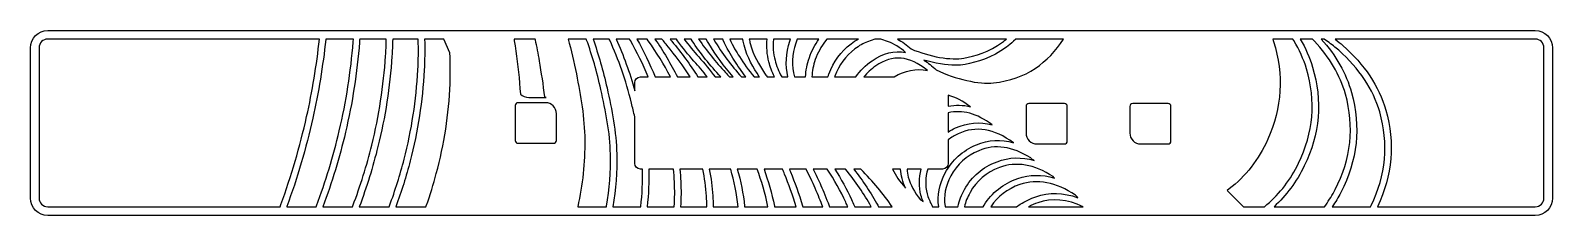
# Model space of a CAD drawing. Header units: millimetres. Extents: x 419 to 7125, y -3017 to -2204.
import ezdxf

# ---------------------------------------------------------------- set-up
doc = ezdxf.new("R2010")
doc.units = ezdxf.units.MM
for name, color, linetype in [('Shape', 7, 'CONTINUOUS'), ('Shape001', 7, 'CONTINUOUS'), ('Shape002', 7, 'CONTINUOUS'), ('Shape003', 7, 'CONTINUOUS'), ('Shape004', 7, 'CONTINUOUS'), ('Shape005', 7, 'CONTINUOUS'), ('Shape006', 7, 'CONTINUOUS'), ('Shape007', 7, 'CONTINUOUS'), ('Shape008', 7, 'CONTINUOUS'), ('Shape009', 7, 'CONTINUOUS'), ('Shape010', 7, 'CONTINUOUS'), ('Shape011', 7, 'CONTINUOUS'), ('Shape012', 7, 'CONTINUOUS'), ('Shape013', 7, 'CONTINUOUS'), ('Shape014', 7, 'CONTINUOUS'), ('Shape015', 7, 'CONTINUOUS'), ('Shape016', 7, 'CONTINUOUS'), ('Shape017', 7, 'CONTINUOUS'), ('Shape018', 7, 'CONTINUOUS'), ('Shape019', 7, 'CONTINUOUS'), ('Shape020', 7, 'CONTINUOUS'), ('Shape021', 7, 'CONTINUOUS'), ('Shape022', 7, 'CONTINUOUS'), ('Shape023', 7, 'CONTINUOUS'), ('Shape024', 7, 'CONTINUOUS'), ('Shape025', 7, 'CONTINUOUS'), ('Shape026', 7, 'CONTINUOUS'), ('Shape027', 7, 'CONTINUOUS'), ('Shape028', 7, 'CONTINUOUS'), ('Shape029', 7, 'CONTINUOUS'), ('Shape030', 7, 'CONTINUOUS'), ('Shape031', 7, 'CONTINUOUS'), ('Shape032', 7, 'CONTINUOUS'), ('Shape033', 7, 'CONTINUOUS'), ('Shape034', 7, 'CONTINUOUS'), ('Shape035', 7, 'CONTINUOUS'), ('Shape036', 7, 'CONTINUOUS'), ('Shape037', 7, 'CONTINUOUS'), ('Shape038', 7, 'CONTINUOUS'), ('Shape039', 7, 'CONTINUOUS'), ('Shape040', 7, 'CONTINUOUS'), ('Shape041', 7, 'CONTINUOUS'), ('Shape042', 7, 'CONTINUOUS'), ('Shape043', 7, 'CONTINUOUS'), ('Shape044', 7, 'CONTINUOUS'), ('Shape045', 7, 'CONTINUOUS'), ('Shape046', 7, 'CONTINUOUS'), ('Shape047', 7, 'CONTINUOUS'), ('Shape048', 7, 'CONTINUOUS'), ('Shape049', 7, 'CONTINUOUS')]:
    doc.layers.add(name, color=color, linetype=linetype)

msp = doc.modelspace()

# ---------------------------------------------------------------- linework, layer by layer
at = {"layer": 'Shape'}
msp.add_open_spline([(7048.5, -2204.46), (7048.5, -2204.46), (2289.71, -2204.46), (2289.71, -2204.46), (2289.71, -2204.46), (2289.71, -2204.46), (2289.71, -2204.46), (2289.71, -2204.46), (2199.9, -2204.46), (2199.9, -2204.46), (2199.9, -2204.46), (2199.9, -2204.46), (2199.9, -2204.46), (2199.9, -2204.46), (495.3, -2204.46), (495.3, -2204.46), (453.39, -2204.46), (419.1, -2238.75), (419.1, -2280.66), (419.1, -2280.66), (419.1, -2941.06), (419.1, -2941.06), (419.1, -2982.97), (453.39, -3017.26), (495.3, -3017.26), (495.3, -3017.26), (7048.5, -3017.26), (7048.5, -3017.26), (7090.41, -3017.26), (7124.7, -2982.97), (7124.7, -2941.06), (7124.7, -2941.06), (7124.7, -2280.66), (7124.7, -2280.66), (7124.7, -2238.75), (7090.41, -2204.46), (7048.5, -2204.46)], degree=3, knots=[0, 0, 0, 0, 25.4, 25.4, 25.4, 50.8, 50.8, 50.8, 76.2, 76.2, 76.2, 101.6, 101.6, 101.6, 127, 127, 127, 152.4, 152.4, 152.4, 177.8, 177.8, 177.8, 203.2, 203.2, 203.2, 228.6, 228.6, 228.6, 254, 254, 254, 279.4, 279.4, 279.4, 304.8, 304.8, 304.8, 304.8], dxfattribs=at)
at = {"layer": 'Shape001'}
msp.add_open_spline([(1518.56, -2978.73), (1518.56, -2978.73), (495.3, -2978.73), (495.3, -2978.73), (474.29, -2978.73), (457.2, -2961.64), (457.2, -2940.63), (457.2, -2940.63), (457.2, -2280.23), (457.2, -2280.23), (457.2, -2259.22), (474.29, -2242.13), (495.3, -2242.13), (495.3, -2242.13), (1692.11, -2242.13), (1692.11, -2242.13), (1679.75, -2357.48), (1660.84, -2472.16), (1635.87, -2583), (1606.28, -2714.75), (1568.06, -2844.53), (1522.28, -2968.74), (1522.28, -2968.74), (1518.56, -2978.73), (1518.56, -2978.73)], degree=3, knots=[0, 0, 0, 0, 25.4, 25.4, 25.4, 50.8, 50.8, 50.8, 76.2, 76.2, 76.2, 101.6, 101.6, 101.6, 127, 127, 127, 152.4, 152.4, 152.4, 177.8, 177.8, 177.8, 203.2, 203.2, 203.2, 203.2], dxfattribs=at)
at = {"layer": 'Shape002'}
msp.add_open_spline([(1677.68, -2978.73), (1677.68, -2978.73), (1548.37, -2978.73), (1548.37, -2978.73), (1548.37, -2978.73), (1548.49, -2978.4), (1548.49, -2978.4), (1594.69, -2853.04), (1633.26, -2722.08), (1663.13, -2589.14), (1688.45, -2476.73), (1707.61, -2360.44), (1720.08, -2243.48), (1720.08, -2243.48), (1720.22, -2242.13), (1720.22, -2242.13), (1720.22, -2242.13), (1841.78, -2242.13), (1841.78, -2242.13), (1841.78, -2242.13), (1840.94, -2253.88), (1840.94, -2253.88), (1830.67, -2385.73), (1810.13, -2517.35), (1779.88, -2645.1), (1753.43, -2757.25), (1719.63, -2867.98), (1679.4, -2974.2), (1679.4, -2974.2), (1677.68, -2978.73), (1677.68, -2978.73)], degree=3, knots=[0, 0, 0, 0, 25.4, 25.4, 25.4, 50.8, 50.8, 50.8, 76.2, 76.2, 76.2, 101.6, 101.6, 101.6, 127, 127, 127, 152.4, 152.4, 152.4, 177.8, 177.8, 177.8, 203.2, 203.2, 203.2, 228.6, 228.6, 228.6, 254, 254, 254, 254], dxfattribs=at)
at = {"layer": 'Shape003'}
msp.add_open_spline([(1838.17, -2978.73), (1838.17, -2978.73), (1707.51, -2978.73), (1707.51, -2978.73), (1747.29, -2872.98), (1780.8, -2762.93), (1807.07, -2651.52), (1837.65, -2522.38), (1858.43, -2389.32), (1868.81, -2256.04), (1869.05, -2253), (1869.26, -2249.92), (1869.47, -2246.83), (1869.47, -2246.83), (1869.81, -2242.13), (1869.81, -2242.13), (1869.81, -2242.13), (1986.93, -2242.13), (1986.93, -2242.13), (1986.18, -2270.72), (1985.16, -2294.01), (1983.74, -2315.37), (1975.12, -2447.72), (1954.63, -2579.7), (1922.86, -2707.65), (1900.67, -2797.57), (1872.75, -2887.26), (1839.88, -2974.21), (1839.88, -2974.21), (1838.17, -2978.73), (1838.17, -2978.73)], degree=3, knots=[0, 0, 0, 0, 25.4, 25.4, 25.4, 50.8, 50.8, 50.8, 76.2, 76.2, 76.2, 101.6, 101.6, 101.6, 127, 127, 127, 152.4, 152.4, 152.4, 177.8, 177.8, 177.8, 203.2, 203.2, 203.2, 228.6, 228.6, 228.6, 254, 254, 254, 254], dxfattribs=at)
at = {"layer": 'Shape004'}
msp.add_open_spline([(1999.52, -2978.73), (1999.52, -2978.73), (1868, -2978.73), (1868, -2978.73), (1900.36, -2892.49), (1927.96, -2803.59), (1949.98, -2714.37), (1982.14, -2584.86), (2002.89, -2451.23), (2011.63, -2317.19), (2013.08, -2295.39), (2014.11, -2271.64), (2014.87, -2242.46), (2014.87, -2242.46), (2014.88, -2242.13), (2014.88, -2242.13), (2014.88, -2242.13), (2127.57, -2242.13), (2127.57, -2242.13), (2127.57, -2242.13), (2127.57, -2242.42), (2127.57, -2242.42), (2128.7, -2291.54), (2128.15, -2335.57), (2125.9, -2377.07), (2118.9, -2509.97), (2098.48, -2642.3), (2065.18, -2770.42), (2047.78, -2837.91), (2026.25, -2906.5), (2001.17, -2974.29), (2001.17, -2974.29), (1999.52, -2978.73), (1999.52, -2978.73)], degree=3, knots=[0, 0, 0, 0, 25.4, 25.4, 25.4, 50.8, 50.8, 50.8, 76.2, 76.2, 76.2, 101.6, 101.6, 101.6, 127, 127, 127, 152.4, 152.4, 152.4, 177.8, 177.8, 177.8, 203.2, 203.2, 203.2, 228.6, 228.6, 228.6, 254, 254, 254, 279.4, 279.4, 279.4, 279.4], dxfattribs=at)
at = {"layer": 'Shape005'}
msp.add_open_spline([(2267.67, -2438.9), (2262.33, -2572.21), (2241.96, -2704.9), (2207.14, -2833.3), (2194.63, -2879.85), (2179.81, -2927.34), (2163.09, -2974.46), (2163.09, -2974.46), (2161.57, -2978.73), (2161.57, -2978.73), (2161.57, -2978.73), (2029.26, -2978.73), (2029.26, -2978.73), (2053.82, -2911.83), (2075.03, -2844.12), (2092.23, -2777.42), (2125.99, -2647.52), (2146.7, -2513.32), (2153.81, -2378.55), (2156.09, -2336.46), (2156.65, -2291.83), (2155.51, -2242.13), (2155.51, -2242.13), (2240.87, -2242.13), (2240.87, -2242.13), (2240.87, -2242.13), (2266.86, -2302.81), (2266.86, -2302.81), (2269.18, -2352.47), (2269.44, -2396.98), (2267.67, -2438.9)], degree=3, knots=[0, 0, 0, 0, 25.4, 25.4, 25.4, 50.8, 50.8, 50.8, 76.2, 76.2, 76.2, 101.6, 101.6, 101.6, 127, 127, 127, 152.4, 152.4, 152.4, 177.8, 177.8, 177.8, 203.2, 203.2, 203.2, 228.6, 228.6, 228.6, 254, 254, 254, 254], dxfattribs=at)
at = {"layer": 'Shape006'}
msp.add_open_spline([(4986.71, -2537.89), (4986.71, -2537.89), (4986.71, -2690.29), (4986.71, -2690.29), (4986.71, -2697.28), (4980.99, -2702.99), (4974.01, -2702.99), (4974.01, -2702.99), (4853.32, -2702.99), (4853.32, -2702.99), (4826.91, -2702.99), (4805.3, -2681.39), (4805.3, -2654.98), (4805.3, -2654.98), (4805.3, -2537.89), (4805.3, -2537.89), (4805.3, -2530.91), (4811.02, -2525.19), (4818, -2525.19), (4818, -2525.19), (4974.01, -2525.19), (4974.01, -2525.19), (4980.99, -2525.19), (4986.71, -2530.91), (4986.71, -2537.89)], degree=3, knots=[0, 0, 0, 0, 25.4, 25.4, 25.4, 50.8, 50.8, 50.8, 76.2, 76.2, 76.2, 101.6, 101.6, 101.6, 127, 127, 127, 152.4, 152.4, 152.4, 177.8, 177.8, 177.8, 203.2, 203.2, 203.2, 203.2], dxfattribs=at)
at = {"layer": 'Shape007'}
msp.add_open_spline([(4750.3, -2251.54), (4750.3, -2251.54), (4760.67, -2242.13), (4760.67, -2242.13), (4760.67, -2242.13), (4970.3, -2242.13), (4970.3, -2242.13), (4937.01, -2294.43), (4895.14, -2337.77), (4845.58, -2370.82), (4793.43, -2405.6), (4734.85, -2426), (4661.21, -2435.03), (4601.18, -2442.39), (4493.32, -2417.77), (4409.55, -2377.72), (4391.34, -2360.73), (4373.32, -2346.46), (4355.46, -2334.86), (4403.98, -2348.93), (4453.51, -2356.96), (4494.17, -2356.96), (4509.93, -2356.96), (4524.37, -2355.78), (4536.88, -2353.31), (4587.8, -2343.25), (4654.47, -2325.57), (4718.6, -2277.79), (4728.98, -2270.06), (4739.35, -2261.47), (4750.3, -2251.54)], degree=3, knots=[0, 0, 0, 0, 25.4, 25.4, 25.4, 50.8, 50.8, 50.8, 76.2, 76.2, 76.2, 101.6, 101.6, 101.6, 127, 127, 127, 152.4, 152.4, 152.4, 177.8, 177.8, 177.8, 203.2, 203.2, 203.2, 228.6, 228.6, 228.6, 254, 254, 254, 254], dxfattribs=at)
at = {"layer": 'Shape008'}
msp.add_open_spline([(4462.25, -2489.08), (4494.29, -2497.24), (4526.96, -2513.95), (4560.5, -2539.57), (4527.34, -2531.03), (4494.64, -2530.3), (4462.25, -2537.29), (4462.25, -2537.29), (4462.25, -2489.08), (4462.25, -2489.08)], degree=3, knots=[0, 0, 0, 0, 25.4, 25.4, 25.4, 50.8, 50.8, 50.8, 76.2, 76.2, 76.2, 76.2], dxfattribs=at)
at = {"layer": 'Shape009'}
msp.add_open_spline([(4223.96, -2408.19), (4223.96, -2408.19), (4090.15, -2408.19), (4090.15, -2408.19), (4105.08, -2390.12), (4122.47, -2374.09), (4142.72, -2360.03), (4217.47, -2308.12), (4290.44, -2314.68), (4370.59, -2380.8), (4321.01, -2369.97), (4272.36, -2379.17), (4223.96, -2408.19)], degree=3, knots=[0, 0, 0, 0, 25.4, 25.4, 25.4, 50.8, 50.8, 50.8, 76.2, 76.2, 76.2, 101.6, 101.6, 101.6, 101.6], dxfattribs=at)
at = {"layer": 'Shape010'}
msp.add_open_spline([(4462.25, -2566.25), (4524.38, -2551.18), (4588.48, -2568.68), (4656.09, -2619.36), (4601.04, -2604.05), (4546.83, -2608.55), (4494.76, -2632.77), (4483.25, -2638.12), (4472.54, -2644.16), (4462.25, -2650.56), (4462.25, -2650.56), (4462.25, -2566.25), (4462.25, -2566.25)], degree=3, knots=[0, 0, 0, 0, 25.4, 25.4, 25.4, 50.8, 50.8, 50.8, 76.2, 76.2, 76.2, 101.6, 101.6, 101.6, 101.6], dxfattribs=at)
at = {"layer": 'Shape011'}
msp.add_open_spline([(4718.5, -2242.13), (4712.83, -2246.9), (4707.29, -2251.39), (4701.91, -2255.39), (4642.29, -2299.81), (4579.5, -2316.41), (4531.47, -2325.9), (4477.31, -2336.59), (4377.91, -2319.23), (4299.52, -2285.49), (4279.39, -2267.41), (4259.14, -2252.96), (4239.03, -2242.13), (4239.03, -2242.13), (4718.5, -2242.13), (4718.5, -2242.13)], degree=3, knots=[0, 0, 0, 0, 25.4, 25.4, 25.4, 50.8, 50.8, 50.8, 76.2, 76.2, 76.2, 101.6, 101.6, 101.6, 127, 127, 127, 127], dxfattribs=at)
at = {"layer": 'Shape012'}
msp.add_open_spline([(4139.47, -2242.13), (4139.47, -2242.13), (4164.76, -2242.13), (4164.76, -2242.13), (4164.76, -2242.13), (4198.6, -2254.1), (4198.6, -2254.1), (4223.44, -2262.89), (4248.35, -2278.24), (4274.49, -2300.74), (4224.66, -2291.12), (4175.68, -2303.13), (4126.77, -2337.09), (4097.92, -2357.12), (4074.2, -2380.7), (4055.01, -2408.19), (4055.01, -2408.19), (3962.02, -2408.19), (3962.02, -2408.19), (3962.34, -2407.32), (3962.57, -2406.46), (3962.89, -2405.6), (3981.36, -2356.25), (4010.24, -2316.93), (4051.2, -2285.38), (4069.62, -2271.19), (4088.2, -2260.65), (4106.42, -2254.07), (4106.42, -2254.07), (4139.47, -2242.13), (4139.47, -2242.13)], degree=3, knots=[0, 0, 0, 0, 25.4, 25.4, 25.4, 50.8, 50.8, 50.8, 76.2, 76.2, 76.2, 101.6, 101.6, 101.6, 127, 127, 127, 152.4, 152.4, 152.4, 177.8, 177.8, 177.8, 203.2, 203.2, 203.2, 228.6, 228.6, 228.6, 254, 254, 254, 254], dxfattribs=at)
at = {"layer": 'Shape013'}
msp.add_open_spline([(3927.95, -2242.13), (3927.95, -2242.13), (4066.47, -2242.13), (4066.47, -2242.13), (4055.53, -2248.14), (4044.72, -2255.11), (4034.15, -2263.25), (3988.95, -2298.06), (3957.08, -2341.42), (3936.73, -2395.81), (3935.18, -2399.94), (3933.93, -2404.06), (3932.58, -2408.19), (3932.58, -2408.19), (3861.74, -2408.19), (3861.74, -2408.19), (3863.02, -2383.21), (3868.07, -2357.93), (3876.88, -2332.53), (3887.63, -2301.53), (3902.3, -2274.54), (3921.71, -2250.01), (3921.71, -2250.01), (3927.95, -2242.13), (3927.95, -2242.13)], degree=3, knots=[0, 0, 0, 0, 25.4, 25.4, 25.4, 50.8, 50.8, 50.8, 76.2, 76.2, 76.2, 101.6, 101.6, 101.6, 127, 127, 127, 152.4, 152.4, 152.4, 177.8, 177.8, 177.8, 203.2, 203.2, 203.2, 203.2], dxfattribs=at)
at = {"layer": 'Shape014'}
msp.add_open_spline([(3790.52, -2259.45), (3791.44, -2256.56), (3792.51, -2253.79), (3793.58, -2251.02), (3793.58, -2251.02), (3796.87, -2242.13), (3796.87, -2242.13), (3796.87, -2242.13), (3892.94, -2242.13), (3892.94, -2242.13), (3875.02, -2266.64), (3860.94, -2293.23), (3850.48, -2323.37), (3840.63, -2351.8), (3835.09, -2380.13), (3833.79, -2408.19), (3833.79, -2408.19), (3784.72, -2408.19), (3784.72, -2408.19), (3772.42, -2360.06), (3774.37, -2310.02), (3790.52, -2259.45)], degree=3, knots=[0, 0, 0, 0, 25.4, 25.4, 25.4, 50.8, 50.8, 50.8, 76.2, 76.2, 76.2, 101.6, 101.6, 101.6, 127, 127, 127, 152.4, 152.4, 152.4, 177.8, 177.8, 177.8, 177.8], dxfattribs=at)
at = {"layer": 'Shape015'}
msp.add_open_spline([(3692.13, -2243.29), (3692.13, -2243.29), (3692.24, -2242.13), (3692.24, -2242.13), (3692.24, -2242.13), (3767.08, -2242.13), (3767.08, -2242.13), (3765.97, -2245.03), (3764.87, -2247.93), (3763.91, -2250.95), (3746.9, -2304.2), (3744.4, -2357.04), (3756.14, -2408.19), (3756.14, -2408.19), (3728.9, -2408.19), (3728.9, -2408.19), (3714.83, -2382.46), (3705.34, -2359.04), (3699.24, -2335.22), (3691.64, -2305.55), (3689.25, -2274.62), (3692.13, -2243.29)], degree=3, knots=[0, 0, 0, 0, 25.4, 25.4, 25.4, 50.8, 50.8, 50.8, 76.2, 76.2, 76.2, 101.6, 101.6, 101.6, 127, 127, 127, 152.4, 152.4, 152.4, 177.8, 177.8, 177.8, 177.8], dxfattribs=at)
at = {"layer": 'Shape016'}
msp.add_open_spline([(3664.21, -2242.13), (3661.23, -2276.18), (3663.89, -2309.82), (3672.18, -2342.15), (3677.79, -2364.06), (3685.86, -2385.47), (3697.27, -2408.19), (3697.27, -2408.19), (3664.65, -2408.19), (3664.65, -2408.19), (3660.85, -2402.77), (3656.97, -2397.36), (3653.36, -2391.93), (3629.05, -2355.41), (3602.49, -2311.39), (3589.85, -2261.95), (3588.33, -2256), (3586.99, -2249.62), (3585.67, -2242.13), (3585.67, -2242.13), (3664.21, -2242.13), (3664.21, -2242.13)], degree=3, knots=[0, 0, 0, 0, 25.4, 25.4, 25.4, 50.8, 50.8, 50.8, 76.2, 76.2, 76.2, 101.6, 101.6, 101.6, 127, 127, 127, 152.4, 152.4, 152.4, 177.8, 177.8, 177.8, 177.8], dxfattribs=at)
at = {"layer": 'Shape017'}
msp.add_open_spline([(3557.32, -2242.13), (3557.32, -2242.13), (3557.67, -2244.24), (3557.67, -2244.24), (3559.22, -2253.44), (3560.89, -2261.49), (3562.78, -2268.87), (3576.45, -2322.37), (3604.48, -2368.92), (3630.1, -2407.41), (3630.27, -2407.67), (3630.46, -2407.93), (3630.64, -2408.19), (3630.64, -2408.19), (3606.77, -2408.19), (3606.77, -2408.19), (3583, -2378.96), (3561.38, -2349.28), (3542.3, -2319.22), (3529.43, -2298.95), (3513.2, -2272.11), (3499.73, -2242.13), (3499.73, -2242.13), (3557.32, -2242.13), (3557.32, -2242.13)], degree=3, knots=[0, 0, 0, 0, 25.4, 25.4, 25.4, 50.8, 50.8, 50.8, 76.2, 76.2, 76.2, 101.6, 101.6, 101.6, 127, 127, 127, 152.4, 152.4, 152.4, 177.8, 177.8, 177.8, 203.2, 203.2, 203.2, 203.2], dxfattribs=at)
at = {"layer": 'Shape018'}
msp.add_open_spline([(3469.21, -2242.13), (3469.21, -2242.13), (3471.36, -2247.14), (3471.36, -2247.14), (3486.05, -2281.34), (3504.38, -2311.63), (3518.7, -2334.2), (3534.53, -2359.14), (3552.09, -2383.81), (3571.05, -2408.19), (3571.05, -2408.19), (3551.88, -2408.19), (3551.88, -2408.19), (3505.33, -2356.9), (3465.55, -2303.71), (3431.21, -2246.93), (3430.26, -2245.36), (3429.32, -2243.74), (3428.38, -2242.13), (3428.38, -2242.13), (3469.21, -2242.13), (3469.21, -2242.13)], degree=3, knots=[0, 0, 0, 0, 25.4, 25.4, 25.4, 50.8, 50.8, 50.8, 76.2, 76.2, 76.2, 101.6, 101.6, 101.6, 127, 127, 127, 152.4, 152.4, 152.4, 177.8, 177.8, 177.8, 177.8], dxfattribs=at)
at = {"layer": 'Shape019'}
msp.add_open_spline([(3395.97, -2242.13), (3395.97, -2242.13), (3402.12, -2252.6), (3402.12, -2252.6), (3403.85, -2255.56), (3405.57, -2258.52), (3407.31, -2261.39), (3438.41, -2312.83), (3473.95, -2361.34), (3514.64, -2408.19), (3514.64, -2408.19), (3499.33, -2408.19), (3499.33, -2408.19), (3493.44, -2401.85), (3487.56, -2395.51), (3481.52, -2389.21), (3437.03, -2342.66), (3398.18, -2294.44), (3362.85, -2242.13), (3362.85, -2242.13), (3395.97, -2242.13), (3395.97, -2242.13)], degree=3, knots=[0, 0, 0, 0, 25.4, 25.4, 25.4, 50.8, 50.8, 50.8, 76.2, 76.2, 76.2, 101.6, 101.6, 101.6, 127, 127, 127, 152.4, 152.4, 152.4, 177.8, 177.8, 177.8, 177.8], dxfattribs=at)
at = {"layer": 'Shape020'}
msp.add_open_spline([(3329.22, -2242.13), (3329.22, -2242.13), (3333.86, -2249.14), (3333.86, -2249.14), (3371.53, -2306.01), (3413.12, -2358.03), (3461.01, -2408.19), (3461.01, -2408.19), (3436.14, -2408.19), (3436.14, -2408.19), (3413.26, -2378.43), (3389.01, -2349.16), (3363.16, -2320.36), (3340.61, -2295.16), (3319.68, -2269.44), (3299.32, -2242.13), (3299.32, -2242.13), (3329.22, -2242.13), (3329.22, -2242.13)], degree=3, knots=[0, 0, 0, 0, 25.4, 25.4, 25.4, 50.8, 50.8, 50.8, 76.2, 76.2, 76.2, 101.6, 101.6, 101.6, 127, 127, 127, 152.4, 152.4, 152.4, 152.4], dxfattribs=at)
at = {"layer": 'Shape021'}
msp.add_open_spline([(3264.54, -2242.13), (3264.54, -2242.13), (3270.02, -2249.62), (3270.02, -2249.62), (3293, -2281.06), (3316.65, -2310.29), (3342.35, -2339.01), (3362.78, -2361.77), (3382.18, -2384.83), (3400.71, -2408.19), (3400.71, -2408.19), (3359.1, -2408.19), (3359.1, -2408.19), (3325.12, -2354.15), (3287.1, -2302.07), (3244.77, -2251.53), (3242.13, -2248.37), (3239.65, -2245.26), (3237.15, -2242.13), (3237.15, -2242.13), (3264.54, -2242.13), (3264.54, -2242.13)], degree=3, knots=[0, 0, 0, 0, 25.4, 25.4, 25.4, 50.8, 50.8, 50.8, 76.2, 76.2, 76.2, 101.6, 101.6, 101.6, 127, 127, 127, 152.4, 152.4, 152.4, 177.8, 177.8, 177.8, 177.8], dxfattribs=at)
at = {"layer": 'Shape022'}
msp.add_open_spline([(3201.22, -2242.13), (3201.22, -2242.13), (3207.54, -2250.05), (3207.54, -2250.05), (3212.67, -2256.48), (3217.89, -2262.93), (3223.34, -2269.45), (3260.95, -2314.35), (3295.02, -2360.51), (3325.88, -2408.19), (3325.88, -2408.19), (3269.57, -2408.19), (3269.57, -2408.19), (3240.27, -2350.7), (3207.33, -2295.46), (3169.99, -2242.13), (3169.99, -2242.13), (3201.22, -2242.13), (3201.22, -2242.13)], degree=3, knots=[0, 0, 0, 0, 25.4, 25.4, 25.4, 50.8, 50.8, 50.8, 76.2, 76.2, 76.2, 101.6, 101.6, 101.6, 127, 127, 127, 152.4, 152.4, 152.4, 152.4], dxfattribs=at)
at = {"layer": 'Shape023'}
msp.add_open_spline([(3135.82, -2242.13), (3135.82, -2242.13), (3141.06, -2249.49), (3141.06, -2249.49), (3177.38, -2300.54), (3209.7, -2353.27), (3238.41, -2408.19), (3238.41, -2408.19), (3170.99, -2408.19), (3170.99, -2408.19), (3147.55, -2350.59), (3120.93, -2295.48), (3090.68, -2242.13), (3090.68, -2242.13), (3135.82, -2242.13), (3135.82, -2242.13)], degree=3, knots=[0, 0, 0, 0, 25.4, 25.4, 25.4, 50.8, 50.8, 50.8, 76.2, 76.2, 76.2, 101.6, 101.6, 101.6, 127, 127, 127, 127], dxfattribs=at)
at = {"layer": 'Shape024'}
msp.add_open_spline([(3058.61, -2242.13), (3058.61, -2242.13), (3062.25, -2248.46), (3062.25, -2248.46), (3091.78, -2299.82), (3117.87, -2352.81), (3140.89, -2408.19), (3140.89, -2408.19), (3106.95, -2408.19), (3106.95, -2408.19), (3092.92, -2408.19), (3081.55, -2419.56), (3081.55, -2433.59), (3081.55, -2433.59), (3081.55, -2469.75), (3081.55, -2469.75), (3058.82, -2388.18), (3031.82, -2313.24), (2999.46, -2242.13), (2999.46, -2242.13), (3058.61, -2242.13), (3058.61, -2242.13)], degree=3, knots=[0, 0, 0, 0, 25.4, 25.4, 25.4, 50.8, 50.8, 50.8, 76.2, 76.2, 76.2, 101.6, 101.6, 101.6, 127, 127, 127, 152.4, 152.4, 152.4, 177.8, 177.8, 177.8, 177.8], dxfattribs=at)
at = {"layer": 'Shape025'}
msp.add_open_spline([(2549.67, -2242.13), (2549.67, -2242.13), (2643.24, -2242.13), (2643.24, -2242.13), (2643.24, -2242.13), (2643.81, -2244.79), (2643.81, -2244.79), (2650.41, -2275.64), (2656.44, -2307.14), (2661.74, -2338.41), (2670.26, -2388.68), (2678.94, -2442.63), (2684.75, -2496.51), (2684.75, -2496.51), (2685.9, -2497.75), (2685.9, -2497.75), (2685.9, -2497.75), (2691.79, -2498.23), (2691.79, -2498.23), (2691.79, -2498.23), (2614.71, -2498.23), (2614.71, -2498.23), (2601.01, -2498.23), (2587.88, -2492.97), (2577.89, -2483.66), (2577.89, -2483.66), (2575.59, -2459.36), (2575.59, -2459.36), (2571.23, -2395.6), (2562.72, -2331.68), (2554.18, -2272.1), (2552.73, -2262.01), (2551.21, -2252.04), (2549.67, -2242.13)], degree=3, knots=[0, 0, 0, 0, 25.4, 25.4, 25.4, 50.8, 50.8, 50.8, 76.2, 76.2, 76.2, 101.6, 101.6, 101.6, 127, 127, 127, 152.4, 152.4, 152.4, 177.8, 177.8, 177.8, 203.2, 203.2, 203.2, 228.6, 228.6, 228.6, 254, 254, 254, 279.4, 279.4, 279.4, 279.4], dxfattribs=at)
at = {"layer": 'Shape026'}
msp.add_open_spline([(2736.12, -2687.06), (2736.12, -2694.04), (2730.4, -2699.76), (2723.42, -2699.76), (2723.42, -2699.76), (2567.41, -2699.76), (2567.41, -2699.76), (2560.43, -2699.76), (2554.71, -2694.04), (2554.71, -2687.06), (2554.71, -2687.06), (2554.71, -2534.66), (2554.71, -2534.66), (2554.71, -2527.67), (2560.43, -2521.96), (2567.41, -2521.96), (2567.41, -2521.96), (2688.1, -2521.96), (2688.1, -2521.96), (2714.51, -2521.96), (2736.12, -2543.56), (2736.12, -2569.97), (2736.12, -2569.97), (2736.12, -2687.06), (2736.12, -2687.06)], degree=3, knots=[0, 0, 0, 0, 25.4, 25.4, 25.4, 50.8, 50.8, 50.8, 76.2, 76.2, 76.2, 101.6, 101.6, 101.6, 127, 127, 127, 152.4, 152.4, 152.4, 177.8, 177.8, 177.8, 203.2, 203.2, 203.2, 203.2], dxfattribs=at)
at = {"layer": 'Shape027'}
msp.add_open_spline([(2957.07, -2976.55), (2957.07, -2976.55), (2956.69, -2978.73), (2956.69, -2978.73), (2956.69, -2978.73), (2830.32, -2978.73), (2830.32, -2978.73), (2851.54, -2882.25), (2861.91, -2783.86), (2861.06, -2686.24), (2860.5, -2588.03), (2843.35, -2492.61), (2824.29, -2395.38), (2824.29, -2395.38), (2824.29, -2395.38), (2824.29, -2395.38), (2813.96, -2342.74), (2801.76, -2291.23), (2788.03, -2242.13), (2788.03, -2242.13), (2867.77, -2242.13), (2867.77, -2242.13), (2867.77, -2242.13), (2869.36, -2246.47), (2869.36, -2246.47), (2894.08, -2314.38), (2914.55, -2385.24), (2931.92, -2463.09), (2953.26, -2558.72), (2972.55, -2652.49), (2974.24, -2748.33), (2975.82, -2824.33), (2970.04, -2901.11), (2957.07, -2976.55)], degree=3, knots=[0, 0, 0, 0, 25.4, 25.4, 25.4, 50.8, 50.8, 50.8, 76.2, 76.2, 76.2, 101.6, 101.6, 101.6, 127, 127, 127, 152.4, 152.4, 152.4, 177.8, 177.8, 177.8, 203.2, 203.2, 203.2, 228.6, 228.6, 228.6, 254, 254, 254, 279.4, 279.4, 279.4, 279.4], dxfattribs=at)
at = {"layer": 'Shape028'}
msp.add_open_spline([(3108.06, -2977.21), (3108.06, -2977.21), (3107.88, -2978.73), (3107.88, -2978.73), (3107.88, -2978.73), (2985.02, -2978.73), (2985.02, -2978.73), (2997.98, -2902.38), (3003.77, -2824.69), (3002.17, -2747.8), (3000.44, -2649.4), (2980.85, -2554.1), (2959.2, -2457), (2942, -2379.93), (2921.78, -2309.61), (2897.48, -2242.13), (2897.48, -2242.13), (2968.78, -2242.13), (2968.78, -2242.13), (2968.78, -2242.13), (2971.23, -2247.45), (2971.23, -2247.45), (3010.3, -2332.21), (3041.6, -2422.47), (3066.92, -2523.37), (3071.96, -2543.49), (3076.86, -2563.52), (3081.55, -2583.52), (3081.55, -2583.52), (3081.55, -2788.13), (3081.55, -2788.13), (3081.55, -2802.16), (3092.92, -2813.53), (3106.95, -2813.53), (3106.95, -2813.53), (3115.35, -2813.53), (3115.35, -2813.53), (3116.87, -2867.75), (3114.48, -2922.78), (3108.06, -2977.21)], degree=3, knots=[0, 0, 0, 0, 25.4, 25.4, 25.4, 50.8, 50.8, 50.8, 76.2, 76.2, 76.2, 101.6, 101.6, 101.6, 127, 127, 127, 152.4, 152.4, 152.4, 177.8, 177.8, 177.8, 203.2, 203.2, 203.2, 228.6, 228.6, 228.6, 254, 254, 254, 279.4, 279.4, 279.4, 304.8, 304.8, 304.8, 330.2, 330.2, 330.2, 330.2], dxfattribs=at)
at = {"layer": 'Shape029'}
msp.add_open_spline([(3255.56, -2977.98), (3255.56, -2977.98), (3255.52, -2978.73), (3255.52, -2978.73), (3255.52, -2978.73), (3135.99, -2978.73), (3135.99, -2978.73), (3142.38, -2923.8), (3144.78, -2868.28), (3143.29, -2813.53), (3143.29, -2813.53), (3251.6, -2813.53), (3251.6, -2813.53), (3253.77, -2832.16), (3255.5, -2850.86), (3256.27, -2869.75), (3257.86, -2905.4), (3257.62, -2941.82), (3255.56, -2977.98)], degree=3, knots=[0, 0, 0, 0, 25.4, 25.4, 25.4, 50.8, 50.8, 50.8, 76.2, 76.2, 76.2, 101.6, 101.6, 101.6, 127, 127, 127, 152.4, 152.4, 152.4, 152.4], dxfattribs=at)
at = {"layer": 'Shape030'}
msp.add_open_spline([(3283.5, -2978.73), (3285.57, -2941.95), (3285.81, -2904.88), (3284.19, -2868.5), (3283.43, -2850), (3281.77, -2831.72), (3279.72, -2813.53), (3279.72, -2813.53), (3381.08, -2813.53), (3381.08, -2813.53), (3389.18, -2852.66), (3395.09, -2892.19), (3397.22, -2932.64), (3398.02, -2946.91), (3398.49, -2962), (3398.66, -2978.73), (3398.66, -2978.73), (3283.5, -2978.73), (3283.5, -2978.73)], degree=3, knots=[0, 0, 0, 0, 25.4, 25.4, 25.4, 50.8, 50.8, 50.8, 76.2, 76.2, 76.2, 101.6, 101.6, 101.6, 127, 127, 127, 152.4, 152.4, 152.4, 152.4], dxfattribs=at)
at = {"layer": 'Shape031'}
msp.add_open_spline([(3426.6, -2978.73), (3426.6, -2978.73), (3426.6, -2978.58), (3426.6, -2978.58), (3426.43, -2961.41), (3425.95, -2945.87), (3425.12, -2931.13), (3423.01, -2891.05), (3417.39, -2852.04), (3409.65, -2813.53), (3409.65, -2813.53), (3504.12, -2813.53), (3504.12, -2813.53), (3519.4, -2866.97), (3531.82, -2922.19), (3536.86, -2978.73), (3536.86, -2978.73), (3426.6, -2978.73), (3426.6, -2978.73)], degree=3, knots=[0, 0, 0, 0, 25.4, 25.4, 25.4, 50.8, 50.8, 50.8, 76.2, 76.2, 76.2, 101.6, 101.6, 101.6, 127, 127, 127, 152.4, 152.4, 152.4, 152.4], dxfattribs=at)
at = {"layer": 'Shape032'}
msp.add_open_spline([(3564.94, -2978.73), (3564.94, -2978.73), (3564.84, -2977.6), (3564.84, -2977.6), (3559.92, -2921.16), (3547.94, -2866.43), (3533.12, -2813.53), (3533.12, -2813.53), (3621.13, -2813.53), (3621.13, -2813.53), (3639.15, -2864.54), (3657.03, -2920.75), (3668.29, -2978.73), (3668.29, -2978.73), (3564.94, -2978.73), (3564.94, -2978.73)], degree=3, knots=[0, 0, 0, 0, 25.4, 25.4, 25.4, 50.8, 50.8, 50.8, 76.2, 76.2, 76.2, 101.6, 101.6, 101.6, 127, 127, 127, 127], dxfattribs=at)
at = {"layer": 'Shape033'}
msp.add_open_spline([(3696.77, -2978.73), (3696.77, -2978.73), (3696.32, -2976.33), (3696.32, -2976.33), (3685.44, -2919.14), (3668.32, -2863.91), (3650.76, -2813.53), (3650.76, -2813.53), (3732.38, -2813.53), (3732.38, -2813.53), (3735.41, -2820.73), (3738.44, -2827.92), (3741.34, -2835.18), (3759.22, -2879.94), (3777.7, -2928.27), (3792.44, -2978.73), (3792.44, -2978.73), (3696.77, -2978.73), (3696.77, -2978.73)], degree=3, knots=[0, 0, 0, 0, 25.4, 25.4, 25.4, 50.8, 50.8, 50.8, 76.2, 76.2, 76.2, 101.6, 101.6, 101.6, 127, 127, 127, 152.4, 152.4, 152.4, 152.4], dxfattribs=at)
at = {"layer": 'Shape034'}
msp.add_open_spline([(3821.59, -2978.73), (3821.59, -2978.73), (3820.57, -2975.19), (3820.57, -2975.19), (3805.3, -2922.02), (3785.94, -2871.5), (3767.3, -2824.82), (3765.78, -2821.04), (3764.17, -2817.3), (3762.62, -2813.53), (3762.62, -2813.53), (3835.84, -2813.53), (3835.84, -2813.53), (3850.54, -2841.15), (3864, -2869.08), (3876.18, -2897.3), (3889.87, -2929.02), (3900.23, -2954.37), (3909.49, -2978.73), (3909.49, -2978.73), (3821.59, -2978.73), (3821.59, -2978.73)], degree=3, knots=[0, 0, 0, 0, 25.4, 25.4, 25.4, 50.8, 50.8, 50.8, 76.2, 76.2, 76.2, 101.6, 101.6, 101.6, 127, 127, 127, 152.4, 152.4, 152.4, 177.8, 177.8, 177.8, 177.8], dxfattribs=at)
at = {"layer": 'Shape035'}
msp.add_open_spline([(3939.36, -2978.73), (3939.36, -2978.73), (3937.67, -2974.24), (3937.67, -2974.24), (3925.06, -2940.62), (3911.89, -2909.55), (3901.83, -2886.23), (3891.27, -2861.77), (3879.69, -2837.55), (3867.29, -2813.53), (3867.29, -2813.53), (3929.29, -2813.53), (3929.29, -2813.53), (3960.78, -2861.19), (3988.12, -2909.68), (4010.99, -2958.88), (4014.1, -2965.6), (4017.07, -2972.16), (4020.03, -2978.73), (4020.03, -2978.73), (3939.36, -2978.73), (3939.36, -2978.73)], degree=3, knots=[0, 0, 0, 0, 25.4, 25.4, 25.4, 50.8, 50.8, 50.8, 76.2, 76.2, 76.2, 101.6, 101.6, 101.6, 127, 127, 127, 152.4, 152.4, 152.4, 177.8, 177.8, 177.8, 177.8], dxfattribs=at)
at = {"layer": 'Shape036'}
msp.add_open_spline([(4050.71, -2978.73), (4050.71, -2978.73), (4048.34, -2973.49), (4048.34, -2973.49), (4044.42, -2964.78), (4040.48, -2956.05), (4036.33, -2947.12), (4015.34, -2901.96), (3990.73, -2857.39), (3962.68, -2813.53), (3962.68, -2813.53), (4010.39, -2813.53), (4010.39, -2813.53), (4054.26, -2867.69), (4091.99, -2922.85), (4123.28, -2978.73), (4123.28, -2978.73), (4050.71, -2978.73), (4050.71, -2978.73)], degree=3, knots=[0, 0, 0, 0, 25.4, 25.4, 25.4, 50.8, 50.8, 50.8, 76.2, 76.2, 76.2, 101.6, 101.6, 101.6, 127, 127, 127, 152.4, 152.4, 152.4, 152.4], dxfattribs=at)
at = {"layer": 'Shape037'}
msp.add_open_spline([(4155.28, -2978.73), (4155.28, -2978.73), (4151.9, -2972.59), (4151.9, -2972.59), (4122.37, -2918.81), (4087.05, -2865.71), (4046.19, -2813.53), (4046.19, -2813.53), (4077.2, -2813.53), (4077.2, -2813.53), (4130.44, -2867.82), (4176.83, -2923.03), (4215.94, -2978.73), (4215.94, -2978.73), (4155.28, -2978.73), (4155.28, -2978.73)], degree=3, knots=[0, 0, 0, 0, 25.4, 25.4, 25.4, 50.8, 50.8, 50.8, 76.2, 76.2, 76.2, 101.6, 101.6, 101.6, 127, 127, 127, 127], dxfattribs=at)
at = {"layer": 'Shape038'}
msp.add_open_spline([(4274.06, -2896.76), (4248.57, -2868.28), (4230.1, -2841.09), (4217.45, -2813.53), (4217.45, -2813.53), (4252.62, -2813.53), (4252.62, -2813.53), (4253.62, -2827.56), (4255.92, -2841.53), (4259.53, -2855.41), (4263.21, -2869.55), (4268.22, -2883.4), (4274.5, -2897.1), (4274.5, -2897.1), (4274.06, -2896.76), (4274.06, -2896.76)], degree=3, knots=[0, 0, 0, 0, 25.4, 25.4, 25.4, 50.8, 50.8, 50.8, 76.2, 76.2, 76.2, 101.6, 101.6, 101.6, 127, 127, 127, 127], dxfattribs=at)
at = {"layer": 'Shape039'}
msp.add_open_spline([(4339.66, -2947.89), (4312.79, -2914.79), (4295.39, -2882.21), (4286.57, -2848.36), (4283.57, -2836.84), (4281.69, -2825.21), (4280.76, -2813.53), (4280.76, -2813.53), (4342.84, -2813.53), (4342.84, -2813.53), (4332.68, -2852.22), (4332.49, -2890.77), (4342.39, -2928.69), (4344.75, -2937.77), (4347.74, -2946.83), (4351.26, -2955.82), (4347.39, -2953.18), (4343.58, -2950.53), (4339.66, -2947.89)], degree=3, knots=[0, 0, 0, 0, 25.4, 25.4, 25.4, 50.8, 50.8, 50.8, 76.2, 76.2, 76.2, 101.6, 101.6, 101.6, 127, 127, 127, 152.4, 152.4, 152.4, 152.4], dxfattribs=at)
at = {"layer": 'Shape040'}
msp.add_open_spline([(4393.34, -2978.73), (4393.34, -2978.73), (4389.99, -2972.61), (4389.99, -2972.61), (4380.76, -2955.71), (4373.84, -2938.57), (4369.42, -2921.64), (4360.18, -2886.24), (4361.17, -2850.02), (4372.01, -2813.53), (4372.01, -2813.53), (4436.85, -2813.53), (4436.85, -2813.53), (4450.88, -2813.53), (4462.25, -2802.16), (4462.25, -2788.13), (4462.25, -2788.13), (4462.25, -2684.23), (4462.25, -2684.23), (4475.75, -2674.4), (4490.39, -2665.61), (4506.54, -2658.1), (4584.03, -2622.05), (4664.26, -2635.17), (4750.13, -2698.07), (4694.13, -2681.69), (4639.1, -2684.54), (4586.31, -2706.76), (4524.72, -2732.7), (4479.87, -2773.16), (4449.2, -2830.49), (4422.73, -2879.9), (4413.11, -2929.77), (4420.44, -2978.73), (4420.44, -2978.73), (4393.34, -2978.73), (4393.34, -2978.73)], degree=3, knots=[0, 0, 0, 0, 25.4, 25.4, 25.4, 50.8, 50.8, 50.8, 76.2, 76.2, 76.2, 101.6, 101.6, 101.6, 127, 127, 127, 152.4, 152.4, 152.4, 177.8, 177.8, 177.8, 203.2, 203.2, 203.2, 228.6, 228.6, 228.6, 254, 254, 254, 279.4, 279.4, 279.4, 304.8, 304.8, 304.8, 304.8], dxfattribs=at)
at = {"layer": 'Shape041'}
msp.add_open_spline([(4505.06, -2978.73), (4505.06, -2978.73), (4448.65, -2978.73), (4448.65, -2978.73), (4448.65, -2978.73), (4448.32, -2976.69), (4448.32, -2976.69), (4441.33, -2933.09), (4449.9, -2888.34), (4473.82, -2843.67), (4473.82, -2843.67), (4473.83, -2843.67), (4473.83, -2843.67), (4501.36, -2792.23), (4541.7, -2755.87), (4597.15, -2732.52), (4668.61, -2702.44), (4745.47, -2713.23), (4825.63, -2764.55), (4825.63, -2764.55), (4828.21, -2767.18), (4828.21, -2767.18), (4828.21, -2767.18), (4830.66, -2769.15), (4830.66, -2769.15), (4834.23, -2771.36), (4837.91, -2773.53), (4841.56, -2775.7), (4785.41, -2759), (4730.37, -2760.67), (4677.6, -2780.79), (4613.25, -2805.3), (4566.26, -2845.27), (4533.94, -2902.93), (4520.43, -2926.93), (4510.9, -2951.53), (4505.64, -2976.03), (4505.64, -2976.03), (4505.06, -2978.73), (4505.06, -2978.73)], degree=3, knots=[0, 0, 0, 0, 25.4, 25.4, 25.4, 50.8, 50.8, 50.8, 76.2, 76.2, 76.2, 101.6, 101.6, 101.6, 127, 127, 127, 152.4, 152.4, 152.4, 177.8, 177.8, 177.8, 203.2, 203.2, 203.2, 228.6, 228.6, 228.6, 254, 254, 254, 279.4, 279.4, 279.4, 304.8, 304.8, 304.8, 330.2, 330.2, 330.2, 330.2], dxfattribs=at)
at = {"layer": 'Shape042'}
msp.add_open_spline([(4616.66, -2978.73), (4616.66, -2978.73), (4533.75, -2978.73), (4533.75, -2978.73), (4538.54, -2958.04), (4546.73, -2937.17), (4558.31, -2916.62), (4587.31, -2864.87), (4629.58, -2828.98), (4687.55, -2806.89), (4761.55, -2778.71), (4841.38, -2792.1), (4924.8, -2846.68), (4926.82, -2848.72), (4928.85, -2850.84), (4930.87, -2852.92), (4875.05, -2836.34), (4820.79, -2836.9), (4768.73, -2854.83), (4704.25, -2877.03), (4654.44, -2916.49), (4620.68, -2972.11), (4620.68, -2972.11), (4616.66, -2978.73), (4616.66, -2978.73)], degree=3, knots=[0, 0, 0, 0, 25.4, 25.4, 25.4, 50.8, 50.8, 50.8, 76.2, 76.2, 76.2, 101.6, 101.6, 101.6, 127, 127, 127, 152.4, 152.4, 152.4, 177.8, 177.8, 177.8, 203.2, 203.2, 203.2, 203.2], dxfattribs=at)
at = {"layer": 'Shape043'}
msp.add_open_spline([(4763.4, -2978.73), (4763.4, -2978.73), (4649.85, -2978.73), (4649.85, -2978.73), (4680, -2933.04), (4722.91, -2900.15), (4777.83, -2881.24), (4854.29, -2854.92), (4937, -2870.89), (5023.67, -2928.69), (5027.01, -2932.02), (5030.37, -2935.59), (5033.72, -2939.04), (4969.01, -2916.3), (4906.86, -2914.75), (4848.26, -2934.63), (4823.54, -2943.01), (4800.4, -2954.27), (4779.48, -2968.11), (4779.48, -2968.11), (4763.4, -2978.73), (4763.4, -2978.73)], degree=3, knots=[0, 0, 0, 0, 25.4, 25.4, 25.4, 50.8, 50.8, 50.8, 76.2, 76.2, 76.2, 101.6, 101.6, 101.6, 127, 127, 127, 152.4, 152.4, 152.4, 177.8, 177.8, 177.8, 177.8], dxfattribs=at)
at = {"layer": 'Shape044'}
msp.add_open_spline([(4816.4, -2978.73), (4829.31, -2971.9), (4842.92, -2965.94), (4857.22, -2961.09), (4919.33, -2940.02), (4986.5, -2946.04), (5057.15, -2978.73), (5057.15, -2978.73), (4816.4, -2978.73), (4816.4, -2978.73)], degree=3, knots=[0, 0, 0, 0, 25.4, 25.4, 25.4, 50.8, 50.8, 50.8, 76.2, 76.2, 76.2, 76.2], dxfattribs=at)
at = {"layer": 'Shape045'}
msp.add_open_spline([(5443.7, -2690.29), (5443.7, -2697.28), (5437.98, -2702.99), (5431, -2702.99), (5431, -2702.99), (5310.31, -2702.99), (5310.31, -2702.99), (5283.9, -2702.99), (5262.29, -2681.39), (5262.29, -2654.98), (5262.29, -2654.98), (5262.29, -2537.89), (5262.29, -2537.89), (5262.29, -2530.91), (5268, -2525.19), (5274.99, -2525.19), (5274.99, -2525.19), (5431, -2525.19), (5431, -2525.19), (5437.98, -2525.19), (5443.7, -2530.91), (5443.7, -2537.89), (5443.7, -2537.89), (5443.7, -2690.29), (5443.7, -2690.29)], degree=3, knots=[0, 0, 0, 0, 25.4, 25.4, 25.4, 50.8, 50.8, 50.8, 76.2, 76.2, 76.2, 101.6, 101.6, 101.6, 127, 127, 127, 152.4, 152.4, 152.4, 177.8, 177.8, 177.8, 203.2, 203.2, 203.2, 203.2], dxfattribs=at)
at = {"layer": 'Shape046'}
msp.add_open_spline([(5855.17, -2978.73), (5855.17, -2978.73), (5762.64, -2978.73), (5762.64, -2978.73), (5762.64, -2978.73), (5691.52, -2907.49), (5691.52, -2907.49), (5691.52, -2907.49), (5700.36, -2900.71), (5700.36, -2900.71), (5772.55, -2845.37), (5829.69, -2771.9), (5870.19, -2682.37), (5933.19, -2543.94), (5941.74, -2399.57), (5895.58, -2253.19), (5894.41, -2249.54), (5893.11, -2245.93), (5891.82, -2242.32), (5891.82, -2242.32), (5891.75, -2242.13), (5891.75, -2242.13), (5891.75, -2242.13), (5980.84, -2242.13), (5980.84, -2242.13), (5980.84, -2242.13), (5984.86, -2248.74), (5984.86, -2248.74), (6009.06, -2288.46), (6027.84, -2330.26), (6040.67, -2372.95), (6082.77, -2514.47), (6071.06, -2653.82), (6005.85, -2787.16), (5970.76, -2859.25), (5923.92, -2920.43), (5866.63, -2969.02), (5866.63, -2969.02), (5855.17, -2978.73), (5855.17, -2978.73)], degree=3, knots=[0, 0, 0, 0, 25.4, 25.4, 25.4, 50.8, 50.8, 50.8, 76.2, 76.2, 76.2, 101.6, 101.6, 101.6, 127, 127, 127, 152.4, 152.4, 152.4, 177.8, 177.8, 177.8, 203.2, 203.2, 203.2, 228.6, 228.6, 228.6, 254, 254, 254, 279.4, 279.4, 279.4, 304.8, 304.8, 304.8, 330.2, 330.2, 330.2, 330.2], dxfattribs=at)
at = {"layer": 'Shape047'}
msp.add_open_spline([(6120.27, -2978.73), (6120.27, -2978.73), (5897.74, -2978.73), (5897.74, -2978.73), (5952, -2929.63), (5996.86, -2869.46), (6030.96, -2799.42), (6099.34, -2659.61), (6111.61, -2513.44), (6067.43, -2364.94), (6054.77, -2322.78), (6036.56, -2281.52), (6013.42, -2242.13), (6013.42, -2242.13), (6067.87, -2242.13), (6067.87, -2242.13), (6067.87, -2242.13), (6076.02, -2250.82), (6076.02, -2250.82), (6142.85, -2322.07), (6188.69, -2400.62), (6212.25, -2484.26), (6252.45, -2627.75), (6237.17, -2768.8), (6166.82, -2903.51), (6154.76, -2926.65), (6141.22, -2948.86), (6125.41, -2971.41), (6125.41, -2971.41), (6120.27, -2978.73), (6120.27, -2978.73)], degree=3, knots=[0, 0, 0, 0, 25.4, 25.4, 25.4, 50.8, 50.8, 50.8, 76.2, 76.2, 76.2, 101.6, 101.6, 101.6, 127, 127, 127, 152.4, 152.4, 152.4, 177.8, 177.8, 177.8, 203.2, 203.2, 203.2, 228.6, 228.6, 228.6, 254, 254, 254, 254], dxfattribs=at)
at = {"layer": 'Shape048'}
msp.add_open_spline([(6322.62, -2978.73), (6322.62, -2978.73), (6154.2, -2978.73), (6154.2, -2978.73), (6168.22, -2958.07), (6180.56, -2937.6), (6191.59, -2916.42), (6265.34, -2775.23), (6281.34, -2627.3), (6239.15, -2476.72), (6239.15, -2476.72), (6239.15, -2476.71), (6239.15, -2476.71), (6215.51, -2392.79), (6170.65, -2313.94), (6105.88, -2242.13), (6105.88, -2242.13), (6119.02, -2242.13), (6119.02, -2242.13), (6119.02, -2242.13), (6133.28, -2252.42), (6133.28, -2252.42), (6152.08, -2265.99), (6168.66, -2279.1), (6182.58, -2291.38), (6182.58, -2291.38), (6182.6, -2291.39), (6182.6, -2291.39), (6273.34, -2371.16), (6334.11, -2462.32), (6363.2, -2562.36), (6403.66, -2701.44), (6390.94, -2839.63), (6325.39, -2973.1), (6325.39, -2973.1), (6322.62, -2978.73), (6322.62, -2978.73)], degree=3, knots=[0, 0, 0, 0, 25.4, 25.4, 25.4, 50.8, 50.8, 50.8, 76.2, 76.2, 76.2, 101.6, 101.6, 101.6, 127, 127, 127, 152.4, 152.4, 152.4, 177.8, 177.8, 177.8, 203.2, 203.2, 203.2, 228.6, 228.6, 228.6, 254, 254, 254, 279.4, 279.4, 279.4, 304.8, 304.8, 304.8, 304.8], dxfattribs=at)
at = {"layer": 'Shape049'}
msp.add_open_spline([(7086.6, -2940.63), (7086.6, -2961.64), (7069.51, -2978.73), (7048.5, -2978.73), (7048.5, -2978.73), (6353.61, -2978.73), (6353.61, -2978.73), (6419.5, -2840.88), (6431.82, -2698.21), (6390.04, -2554.55), (6359.42, -2449.33), (6295.84, -2353.73), (6201.06, -2270.42), (6190.74, -2261.32), (6179.09, -2251.83), (6166.34, -2242.13), (6166.34, -2242.13), (7048.5, -2242.13), (7048.5, -2242.13), (7069.51, -2242.13), (7086.6, -2259.22), (7086.6, -2280.23), (7086.6, -2280.23), (7086.6, -2940.63), (7086.6, -2940.63)], degree=3, knots=[0, 0, 0, 0, 25.4, 25.4, 25.4, 50.8, 50.8, 50.8, 76.2, 76.2, 76.2, 101.6, 101.6, 101.6, 127, 127, 127, 152.4, 152.4, 152.4, 177.8, 177.8, 177.8, 203.2, 203.2, 203.2, 203.2], dxfattribs=at)

doc.saveas('drawing.dxf')
